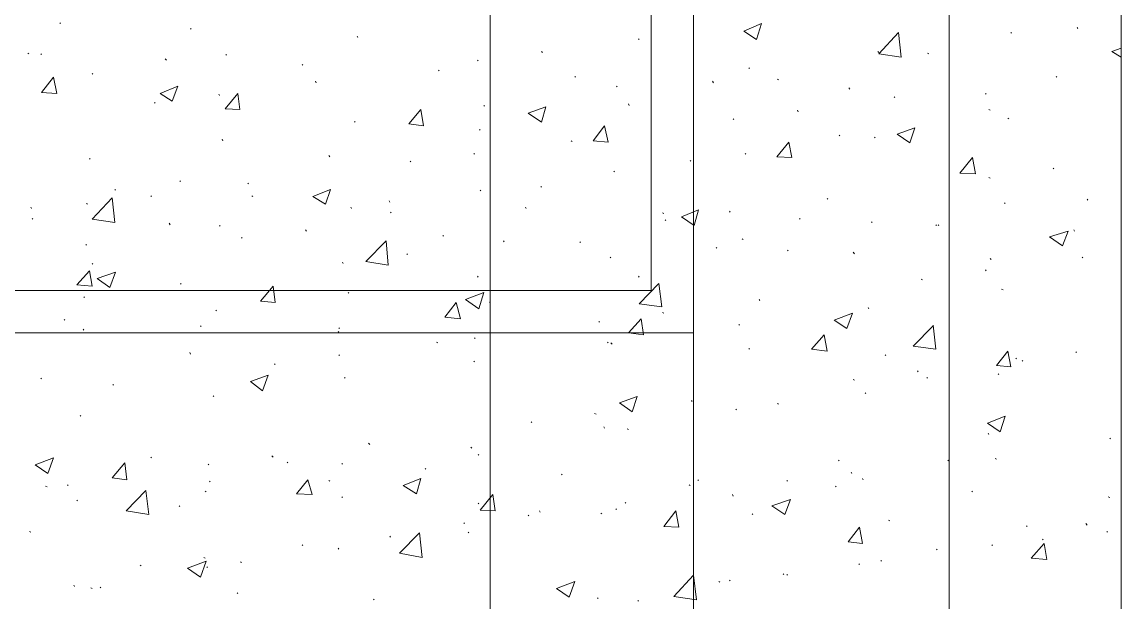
# Model space of a CAD drawing. Header units: millimetres. Extents: x 2928 to 3112, y 1220 to 1280.
# Drawn here: x 2978.954 to 2981.547, y 1255.879 to 1257.247 of the extents above; entities that cross this region are included whole.
import ezdxf

# ---------------------------------------------------------------- set-up
doc = ezdxf.new("R2010")
doc.units = ezdxf.units.MM

msp = doc.modelspace()

# ---------------------------------------------------------------- linework, layer by layer
at = {"color": 253, "linetype": 'Continuous', "lineweight": 5, "true_color": 0x9a9a9a}
for points in [[(2980.05854, 1262.93893), (2980.05854, 1240.41361), (2980.05854, 1240.41361)], [(2981.14189, 1262.46059), (2981.14189, 1240.89028), (2981.14189, 1240.89028)], [(2961.3116, 1241.9003), (2980.43854, 1241.9003), (2980.43854, 1247.74538), (2972.27343, 1247.74538), (2972.27343, 1256.61384), (2980.43854, 1256.61384), (2980.43854, 1261.45224), (2961.3116, 1261.45224), (2961.3116, 1249.1904)], [(2980.53854, 1247.84538), (2972.37343, 1247.84538), (2972.37343, 1256.51384), (2980.53854, 1256.51384)]]:
    msp.add_lwpolyline(points, dxfattribs=at)
for points in [[(2940.97965, 1262.56226), (2981.54689, 1262.56226), (2981.54689, 1240.79028), (2940.97965, 1240.79028)], [(2941.98633, 1261.55224), (2980.53854, 1261.55224), (2980.53854, 1241.8003), (2941.98633, 1241.8003)]]:
    msp.add_lwpolyline(points, close=True, dxfattribs=at)
at = {"color": 92, "linetype": 'Continuous', "lineweight": 13, "true_color": 0x00b800}
for points in [[(2979.04519, 1257.24385), (2979.04352, 1257.24552), (2979.04352, 1257.24552)], [(2979.35353, 1257.23052), (2979.35186, 1257.23218), (2979.35186, 1257.23218)], [(2980.65688, 1257.22552), (2980.69855, 1257.24385), (2980.69855, 1257.24385)], [(2980.65688, 1257.22552), (2980.68688, 1257.20552), (2980.68688, 1257.20552)], [(2980.68688, 1257.20552), (2980.69855, 1257.24385), (2980.69855, 1257.24385)], [(2981.44522, 1257.23218), (2981.44356, 1257.23385), (2981.44356, 1257.23385)], [(2979.74687, 1257.21052), (2979.7452, 1257.21385), (2979.7452, 1257.21385)], [(2980.41021, 1257.20552), (2980.40854, 1257.20718), (2980.40854, 1257.20718)], [(2980.97522, 1257.17218), (2981.02188, 1257.22218), (2981.02188, 1257.22218)], [(2981.02855, 1257.16385), (2981.02188, 1257.22218), (2981.02188, 1257.22218)], [(2981.28855, 1257.22052), (2981.28689, 1257.22218), (2981.28689, 1257.22218)], [(2978.97019, 1257.17218), (2978.96852, 1257.17385), (2978.96852, 1257.17385)], [(2980.18187, 1257.17552), (2980.18021, 1257.17718), (2980.18021, 1257.17718)], [(2980.97522, 1257.17552), (2980.97355, 1257.17718), (2980.97355, 1257.17718)], [(2981.09355, 1257.17218), (2981.09022, 1257.17385), (2981.09022, 1257.17385)], [(2981.52522, 1257.17718), (2981.54689, 1257.18552), (2981.54689, 1257.18552)], [(2981.52522, 1257.17718), (2981.54689, 1257.16385), (2981.54689, 1257.16385)], [(2979.00019, 1257.17052), (2978.99852, 1257.17218), (2978.99852, 1257.17218)], [(2979.29519, 1257.15718), (2979.29186, 1257.16051), (2979.29186, 1257.16051)], [(2979.43686, 1257.16885), (2979.4352, 1257.17052), (2979.4352, 1257.17052)], [(2979.61686, 1257.14551), (2979.6152, 1257.14718), (2979.6152, 1257.14718)], [(2980.0302, 1257.15551), (2980.02854, 1257.15718), (2980.02854, 1257.15718)], [(2980.97522, 1257.17218), (2981.02855, 1257.16385), (2981.02855, 1257.16385)], [(2979.12186, 1257.12385), (2979.12019, 1257.12551), (2979.12019, 1257.12551)], [(2979.93854, 1257.13218), (2979.93687, 1257.13385), (2979.93687, 1257.13385)], [(2980.67021, 1257.13718), (2980.66855, 1257.13885), (2980.66855, 1257.13885)], [(2979.00019, 1257.08051), (2979.02852, 1257.11718), (2979.02852, 1257.11718)], [(2979.03686, 1257.07885), (2979.02852, 1257.11718), (2979.02852, 1257.11718)], [(2979.28019, 1257.07885), (2979.32186, 1257.09551), (2979.32186, 1257.09551)], [(2979.30853, 1257.06051), (2979.32186, 1257.09551), (2979.32186, 1257.09551)], [(2979.64853, 1257.10385), (2979.64686, 1257.10718), (2979.64686, 1257.10718)], [(2980.26021, 1257.11718), (2980.25854, 1257.11885), (2980.25854, 1257.11885)], [(2980.35854, 1257.09385), (2980.35687, 1257.09551), (2980.35687, 1257.09551)], [(2980.58521, 1257.10385), (2980.58354, 1257.10718), (2980.58354, 1257.10718)], [(2980.73855, 1257.11051), (2980.73688, 1257.11218), (2980.73688, 1257.11218)], [(2981.39522, 1257.11718), (2981.39356, 1257.11885), (2981.39356, 1257.11885)], [(2979.00019, 1257.08051), (2979.03686, 1257.07885), (2979.03686, 1257.07885)], [(2979.28019, 1257.07885), (2979.30853, 1257.06051), (2979.30853, 1257.06051)], [(2979.42019, 1257.07385), (2979.41853, 1257.07718), (2979.41853, 1257.07718)], [(2979.43353, 1257.04218), (2979.46353, 1257.07885), (2979.46353, 1257.07885)], [(2979.46853, 1257.04051), (2979.46353, 1257.07885), (2979.46353, 1257.07885)], [(2980.90688, 1257.08885), (2980.90522, 1257.09218), (2980.90522, 1257.09218)], [(2981.01355, 1257.06885), (2981.01188, 1257.07051), (2981.01188, 1257.07051)], [(2981.22855, 1257.07718), (2981.22689, 1257.07885), (2981.22689, 1257.07885)], [(2979.26853, 1257.05551), (2979.26686, 1257.05718), (2979.26686, 1257.05718)], [(2980.0452, 1257.04885), (2980.04354, 1257.05051), (2980.04354, 1257.05051)], [(2980.14854, 1257.03218), (2980.19021, 1257.04718), (2980.19021, 1257.04718)], [(2980.18021, 1257.01051), (2980.19021, 1257.04718), (2980.19021, 1257.04718)], [(2980.38688, 1257.05051), (2980.38521, 1257.05385), (2980.38521, 1257.05385)], [(2979.43353, 1257.04218), (2979.46853, 1257.04051), (2979.46853, 1257.04051)], [(2979.86687, 1257.00718), (2979.8952, 1257.04051), (2979.8952, 1257.04051)], [(2979.90187, 1257.00218), (2979.8952, 1257.04051), (2979.8952, 1257.04051)], [(2980.14854, 1257.03218), (2980.18021, 1257.01051), (2980.18021, 1257.01051)], [(2980.63355, 1257.01718), (2980.63188, 1257.01885), (2980.63188, 1257.01885)], [(2980.78521, 1257.03551), (2980.78355, 1257.03885), (2980.78355, 1257.03885)], [(2981.23855, 1257.03885), (2981.23522, 1257.04051), (2981.23522, 1257.04051)], [(2981.28189, 1257.01885), (2981.28022, 1257.02051), (2981.28022, 1257.02051)], [(2979.7402, 1257.01051), (2979.73853, 1257.01218), (2979.73853, 1257.01218)], [(2979.86687, 1257.00718), (2979.90187, 1257.00218), (2979.90187, 1257.00218)], [(2980.0352, 1256.99218), (2980.03354, 1256.99385), (2980.03354, 1256.99385)], [(2980.30187, 1256.96718), (2980.32854, 1257.00218), (2980.32854, 1257.00218)], [(2980.33687, 1256.96385), (2980.32854, 1257.00218), (2980.32854, 1257.00218)], [(2981.01855, 1256.98218), (2981.06022, 1256.99718), (2981.06022, 1256.99718)], [(2981.04855, 1256.96218), (2981.06022, 1256.99718), (2981.06022, 1256.99718)], [(2979.42853, 1256.96718), (2979.42686, 1256.97051), (2979.42686, 1256.97051)], [(2980.25187, 1256.96551), (2980.25021, 1256.96718), (2980.25021, 1256.96718)], [(2980.30187, 1256.96718), (2980.33687, 1256.96385), (2980.33687, 1256.96385)], [(2980.88355, 1256.97885), (2980.88188, 1256.98051), (2980.88188, 1256.98051)], [(2980.96688, 1256.97385), (2980.96522, 1256.97551), (2980.96522, 1256.97551)], [(2981.01855, 1256.98218), (2981.04855, 1256.96218), (2981.04855, 1256.96218)], [(2980.73521, 1256.92884), (2980.76355, 1256.96385), (2980.76355, 1256.96385)], [(2980.77021, 1256.92718), (2980.76355, 1256.96385), (2980.76355, 1256.96385)], [(2979.11519, 1256.92384), (2979.11352, 1256.92551), (2979.11352, 1256.92551)], [(2979.6802, 1256.92884), (2979.67853, 1256.93218), (2979.67853, 1256.93218)], [(2979.87187, 1256.91718), (2979.8702, 1256.91884), (2979.8702, 1256.91884)], [(2980.02187, 1256.93551), (2980.0202, 1256.93718), (2980.0202, 1256.93718)], [(2980.53188, 1256.91884), (2980.53021, 1256.92051), (2980.53021, 1256.92051)], [(2980.66188, 1256.93551), (2980.66021, 1256.93718), (2980.66021, 1256.93718)], [(2980.73521, 1256.92884), (2980.77021, 1256.92718), (2980.77021, 1256.92718)], [(2981.16689, 1256.89051), (2981.19689, 1256.92718), (2981.19689, 1256.92718)], [(2981.20355, 1256.88884), (2981.19689, 1256.92718), (2981.19689, 1256.92718)], [(2980.35187, 1256.89384), (2980.35021, 1256.89551), (2980.35021, 1256.89551)], [(2981.16689, 1256.89051), (2981.20355, 1256.88884), (2981.20355, 1256.88884)], [(2981.38856, 1256.90051), (2981.38689, 1256.90218), (2981.38689, 1256.90218)], [(2979.32853, 1256.87051), (2979.32686, 1256.87218), (2979.32686, 1256.87218)], [(2979.48853, 1256.86551), (2979.48686, 1256.86718), (2979.48686, 1256.86718)], [(2981.23855, 1256.87884), (2981.23522, 1256.88051), (2981.23522, 1256.88051)], [(2979.17519, 1256.85051), (2979.17352, 1256.85218), (2979.17352, 1256.85218)], [(2979.26019, 1256.83551), (2979.25853, 1256.83718), (2979.25853, 1256.83718)], [(2979.49853, 1256.83551), (2979.49686, 1256.83718), (2979.49686, 1256.83718)], [(2979.6402, 1256.83551), (2979.68187, 1256.85218), (2979.68187, 1256.85218)], [(2979.6702, 1256.81718), (2979.68187, 1256.85218), (2979.68187, 1256.85218)], [(2980.03687, 1256.84884), (2980.0352, 1256.85051), (2980.0352, 1256.85051)], [(2980.18021, 1256.85718), (2980.17854, 1256.85884), (2980.17854, 1256.85884)], [(2978.97686, 1256.80718), (2978.97519, 1256.81051), (2978.97519, 1256.81051)], [(2979.10852, 1256.81718), (2979.10686, 1256.81884), (2979.10686, 1256.81884)], [(2979.12019, 1256.78218), (2979.16686, 1256.83218), (2979.16686, 1256.83218)], [(2979.17352, 1256.77384), (2979.16686, 1256.83218), (2979.16686, 1256.83218)], [(2979.6402, 1256.83551), (2979.6702, 1256.81718), (2979.6702, 1256.81718)], [(2979.73187, 1256.80718), (2979.7302, 1256.81051), (2979.7302, 1256.81051)], [(2979.82187, 1256.82218), (2979.8202, 1256.82551), (2979.8202, 1256.82551)], [(2980.14354, 1256.80718), (2980.14187, 1256.81051), (2980.14187, 1256.81051)], [(2980.85522, 1256.82884), (2980.85355, 1256.83051), (2980.85355, 1256.83051)], [(2981.27355, 1256.81884), (2981.27189, 1256.82051), (2981.27189, 1256.82051)], [(2981.46856, 1256.82718), (2981.46689, 1256.82884), (2981.46689, 1256.82884)], [(2979.8252, 1256.79718), (2979.82353, 1256.79884), (2979.82353, 1256.79884)], [(2980.46854, 1256.79551), (2980.46521, 1256.79718), (2980.46521, 1256.79718)], [(2980.51021, 1256.78718), (2980.55021, 1256.80384), (2980.55021, 1256.80384)], [(2980.51021, 1256.78718), (2980.54021, 1256.76718), (2980.54021, 1256.76718)], [(2980.54021, 1256.76718), (2980.55021, 1256.80384), (2980.55021, 1256.80384)], [(2980.62521, 1256.79884), (2980.62355, 1256.80051), (2980.62355, 1256.80051)], [(2978.98019, 1256.78218), (2978.97852, 1256.78384), (2978.97852, 1256.78384)], [(2979.12019, 1256.78218), (2979.17352, 1256.77384), (2979.17352, 1256.77384)], [(2979.30353, 1256.76884), (2979.30186, 1256.77218), (2979.30186, 1256.77218)], [(2979.42186, 1256.76551), (2979.42019, 1256.76718), (2979.42019, 1256.76718)], [(2980.47354, 1256.77884), (2980.47188, 1256.78051), (2980.47188, 1256.78051)], [(2980.79021, 1256.78218), (2980.78855, 1256.78384), (2980.78855, 1256.78384)], [(2980.96022, 1256.77384), (2980.95855, 1256.77551), (2980.95855, 1256.77551)], [(2981.11189, 1256.76718), (2981.11022, 1256.76884), (2981.11022, 1256.76884)], [(2981.11689, 1256.76718), (2981.11522, 1256.76884), (2981.11522, 1256.76884)], [(2979.47353, 1256.73718), (2979.47186, 1256.73884), (2979.47186, 1256.73884)], [(2979.6252, 1256.75384), (2979.62353, 1256.75718), (2979.62353, 1256.75718)], [(2979.94854, 1256.74218), (2979.94687, 1256.74384), (2979.94687, 1256.74384)], [(2980.65521, 1256.73384), (2980.65355, 1256.73551), (2980.65355, 1256.73551)], [(2981.37856, 1256.74051), (2981.42189, 1256.75384), (2981.42189, 1256.75384)], [(2981.37856, 1256.74051), (2981.40856, 1256.71884), (2981.40856, 1256.71884)], [(2981.40856, 1256.71884), (2981.42189, 1256.75384), (2981.42189, 1256.75384)], [(2981.43689, 1256.75384), (2981.43522, 1256.75718), (2981.43522, 1256.75718)], [(2979.10686, 1256.72051), (2979.10519, 1256.72218), (2979.10519, 1256.72218)], [(2979.7652, 1256.68217), (2979.81353, 1256.73051), (2979.81353, 1256.73051)], [(2979.81853, 1256.67384), (2979.81353, 1256.73051), (2979.81353, 1256.73051)], [(2980.09187, 1256.72884), (2980.0902, 1256.73051), (2980.0902, 1256.73051)], [(2980.27187, 1256.72718), (2980.27021, 1256.72884), (2980.27021, 1256.72884)], [(2980.59354, 1256.71384), (2980.59188, 1256.71551), (2980.59188, 1256.71551)], [(2980.76188, 1256.70718), (2980.76021, 1256.70884), (2980.76021, 1256.70884)], [(2979.71187, 1256.67717), (2979.7102, 1256.68051), (2979.7102, 1256.68051)], [(2979.7652, 1256.68217), (2979.81853, 1256.67384), (2979.81853, 1256.67384)], [(2979.86353, 1256.69884), (2979.86187, 1256.70051), (2979.86187, 1256.70051)], [(2980.34354, 1256.69051), (2980.34187, 1256.69217), (2980.34187, 1256.69217)], [(2980.91855, 1256.70051), (2980.91522, 1256.70384), (2980.91522, 1256.70384)], [(2981.24022, 1256.68717), (2981.23855, 1256.68884), (2981.23855, 1256.68884)], [(2981.45689, 1256.69051), (2981.45522, 1256.69217), (2981.45522, 1256.69217)], [(2979.08352, 1256.62717), (2979.11352, 1256.66051), (2979.11352, 1256.66051)], [(2979.12019, 1256.62384), (2979.11352, 1256.66051), (2979.11352, 1256.66051)], [(2979.12186, 1256.67551), (2979.12019, 1256.67717), (2979.12019, 1256.67717)], [(2979.13186, 1256.64217), (2979.17519, 1256.65717), (2979.17519, 1256.65717)], [(2979.16186, 1256.62051), (2979.17519, 1256.65717), (2979.17519, 1256.65717)], [(2981.22855, 1256.66051), (2981.22689, 1256.66217), (2981.22689, 1256.66217)], [(2979.13186, 1256.64217), (2979.16186, 1256.62051), (2979.16186, 1256.62051)], [(2979.33019, 1256.62884), (2979.32853, 1256.63051), (2979.32853, 1256.63051)], [(2980.0302, 1256.64551), (2980.02854, 1256.64717), (2980.02854, 1256.64717)], [(2980.41021, 1256.64551), (2980.40854, 1256.64717), (2980.40854, 1256.64717)], [(2980.41021, 1256.58217), (2980.45688, 1256.63051), (2980.45688, 1256.63051)], [(2980.46354, 1256.57551), (2980.45688, 1256.63051), (2980.45688, 1256.63051)], [(2981.07855, 1256.63884), (2981.07522, 1256.64051), (2981.07522, 1256.64051)], [(2979.08352, 1256.62717), (2979.12019, 1256.62384), (2979.12019, 1256.62384)], [(2979.51686, 1256.58884), (2979.54686, 1256.62384), (2979.54686, 1256.62384)], [(2979.55186, 1256.58551), (2979.54686, 1256.62384), (2979.54686, 1256.62384)], [(2979.7252, 1256.60717), (2979.72353, 1256.60884), (2979.72353, 1256.60884)], [(2980.0002, 1256.59217), (2980.04354, 1256.60884), (2980.04354, 1256.60884)], [(2980.03187, 1256.57051), (2980.04354, 1256.60884), (2980.04354, 1256.60884)], [(2981.26855, 1256.61551), (2981.26522, 1256.61717), (2981.26522, 1256.61717)], [(2979.10186, 1256.59717), (2979.10019, 1256.59884), (2979.10019, 1256.59884)], [(2979.51686, 1256.58884), (2979.55186, 1256.58551), (2979.55186, 1256.58551)], [(2979.95187, 1256.55051), (2979.97854, 1256.58551), (2979.97854, 1256.58551)], [(2979.98854, 1256.54717), (2979.97854, 1256.58551), (2979.97854, 1256.58551)], [(2980.0002, 1256.59217), (2980.03187, 1256.57051), (2980.03187, 1256.57051)], [(2980.05854, 1256.58551), (2980.05687, 1256.58717), (2980.05687, 1256.58717)], [(2980.41021, 1256.58217), (2980.46354, 1256.57551), (2980.46354, 1256.57551)], [(2980.69521, 1256.59051), (2980.69355, 1256.59217), (2980.69355, 1256.59217)], [(2979.41353, 1256.56551), (2979.41186, 1256.56717), (2979.41186, 1256.56717)], [(2980.46854, 1256.56051), (2980.46521, 1256.56217), (2980.46521, 1256.56217)], [(2980.87022, 1256.54384), (2980.91355, 1256.56051), (2980.91355, 1256.56051)], [(2980.90022, 1256.52384), (2980.91355, 1256.56051), (2980.91355, 1256.56051)], [(2980.95188, 1256.57051), (2980.95022, 1256.57384), (2980.95022, 1256.57384)], [(2979.05519, 1256.54384), (2979.05352, 1256.54551), (2979.05352, 1256.54551)], [(2979.37686, 1256.52884), (2979.37519, 1256.53051), (2979.37519, 1256.53051)], [(2979.70353, 1256.52384), (2979.70187, 1256.52551), (2979.70187, 1256.52551)], [(2979.95187, 1256.55051), (2979.98854, 1256.54717), (2979.98854, 1256.54717)], [(2980.31687, 1256.53884), (2980.31521, 1256.54051), (2980.31521, 1256.54051)], [(2980.38521, 1256.51384), (2980.41521, 1256.54717), (2980.41521, 1256.54717)], [(2980.42021, 1256.50884), (2980.41521, 1256.54717), (2980.41521, 1256.54717)], [(2980.64688, 1256.53217), (2980.64521, 1256.53384), (2980.64521, 1256.53384)], [(2980.87022, 1256.54384), (2980.90022, 1256.52384), (2980.90022, 1256.52384)], [(2981.05688, 1256.48217), (2981.10355, 1256.53051), (2981.10355, 1256.53051)], [(2981.11022, 1256.47551), (2981.10355, 1256.53217), (2981.10355, 1256.53217)], [(2979.10019, 1256.52051), (2979.09852, 1256.52217), (2979.09852, 1256.52217)], [(2979.70187, 1256.51551), (2979.7002, 1256.51717), (2979.7002, 1256.51717)], [(2980.02354, 1256.50051), (2980.02187, 1256.50217), (2980.02187, 1256.50217)], [(2980.38521, 1256.51384), (2980.42021, 1256.50884), (2980.42021, 1256.50884)], [(2980.81688, 1256.47551), (2980.84688, 1256.50884), (2980.84688, 1256.50884)], [(2980.85355, 1256.47051), (2980.84688, 1256.50884), (2980.84688, 1256.50884)], [(2979.9352, 1256.49051), (2979.93187, 1256.49217), (2979.93187, 1256.49217)], [(2980.33687, 1256.49051), (2980.33521, 1256.49217), (2980.33521, 1256.49217)], [(2980.34687, 1256.48717), (2980.34354, 1256.49051), (2980.34354, 1256.49051)], [(2980.67021, 1256.47551), (2980.66855, 1256.47717), (2980.66855, 1256.47717)], [(2980.81688, 1256.47551), (2980.85355, 1256.47051), (2980.85355, 1256.47051)], [(2981.05688, 1256.48217), (2981.11022, 1256.47551), (2981.11022, 1256.47551)], [(2979.35186, 1256.46384), (2979.35019, 1256.46717), (2979.35019, 1256.46717)], [(2979.70353, 1256.4605), (2979.70187, 1256.46217), (2979.70187, 1256.46217)], [(2980.02187, 1256.4455), (2980.0202, 1256.44717), (2980.0202, 1256.44717)], [(2980.99188, 1256.4605), (2980.99022, 1256.46217), (2980.99022, 1256.46217)], [(2981.25355, 1256.43717), (2981.28022, 1256.47051), (2981.28022, 1256.47051)], [(2981.28689, 1256.43384), (2981.28022, 1256.47051), (2981.28022, 1256.47051)], [(2981.30022, 1256.45217), (2981.29856, 1256.45384), (2981.29856, 1256.45384)], [(2981.31522, 1256.44717), (2981.31356, 1256.44884), (2981.31356, 1256.44884)], [(2981.44189, 1256.46717), (2981.44022, 1256.46884), (2981.44022, 1256.46884)], [(2979.55186, 1256.43884), (2979.5502, 1256.4405), (2979.5502, 1256.4405)], [(2981.06855, 1256.42217), (2981.06689, 1256.42384), (2981.06689, 1256.42384)], [(2981.25355, 1256.43717), (2981.28689, 1256.43384), (2981.28689, 1256.43384)], [(2979.00019, 1256.4055), (2978.99852, 1256.40717), (2978.99852, 1256.40717)], [(2979.49353, 1256.39884), (2979.5352, 1256.41384), (2979.5352, 1256.41384)], [(2979.49353, 1256.39884), (2979.52186, 1256.37717), (2979.52186, 1256.37717)], [(2979.52186, 1256.37717), (2979.5352, 1256.41384), (2979.5352, 1256.41384)], [(2979.71687, 1256.40717), (2979.7152, 1256.40884), (2979.7152, 1256.40884)], [(2980.91855, 1256.40217), (2980.91522, 1256.40384), (2980.91522, 1256.40384)], [(2981.09022, 1256.40717), (2981.08855, 1256.40884), (2981.08855, 1256.40884)], [(2981.25855, 1256.4155), (2981.25689, 1256.41717), (2981.25689, 1256.41717)], [(2979.17019, 1256.3905), (2979.16852, 1256.39217), (2979.16852, 1256.39217)], [(2980.94522, 1256.3705), (2980.94355, 1256.37217), (2980.94355, 1256.37217)], [(2979.40686, 1256.36384), (2979.40519, 1256.3655), (2979.40519, 1256.3655)], [(2980.36354, 1256.34884), (2980.40521, 1256.36384), (2980.40521, 1256.36384)], [(2980.36354, 1256.34884), (2980.39354, 1256.32717), (2980.39354, 1256.32717)], [(2980.39354, 1256.32717), (2980.40521, 1256.36384), (2980.40521, 1256.36384)], [(2980.53521, 1256.35217), (2980.53354, 1256.35384), (2980.53354, 1256.35384)], [(2980.73855, 1256.3455), (2980.73688, 1256.34717), (2980.73688, 1256.34717)], [(2979.09352, 1256.31717), (2979.09186, 1256.31884), (2979.09186, 1256.31884)], [(2980.30854, 1256.32217), (2980.30521, 1256.32384), (2980.30521, 1256.32384)], [(2980.64021, 1256.33217), (2980.63855, 1256.33384), (2980.63855, 1256.33384)], [(2980.15687, 1256.30217), (2980.15521, 1256.30384), (2980.15521, 1256.30384)], [(2980.32854, 1256.28884), (2980.32687, 1256.29217), (2980.32687, 1256.29217)], [(2981.23189, 1256.3005), (2981.27355, 1256.31717), (2981.27355, 1256.31717)], [(2981.23189, 1256.3005), (2981.26189, 1256.2805), (2981.26189, 1256.2805)], [(2981.26189, 1256.2805), (2981.27355, 1256.31717), (2981.27355, 1256.31717)], [(2980.38521, 1256.2855), (2980.38188, 1256.28717), (2980.38188, 1256.28717)], [(2981.23522, 1256.27384), (2981.23355, 1256.27717), (2981.23355, 1256.27717)], [(2979.7752, 1256.2505), (2979.77187, 1256.25384), (2979.77187, 1256.25384)], [(2980.0152, 1256.24217), (2980.01354, 1256.24384), (2980.01354, 1256.24384)], [(2981.52189, 1256.26384), (2981.52022, 1256.2655), (2981.52022, 1256.2655)], [(2978.98519, 1256.20217), (2979.02852, 1256.21883), (2979.02852, 1256.21883)], [(2979.01519, 1256.18217), (2979.02852, 1256.21883), (2979.02852, 1256.21883)], [(2979.26019, 1256.21883), (2979.25853, 1256.2205), (2979.25853, 1256.2205)], [(2979.54686, 1256.2205), (2979.54353, 1256.22383), (2979.54353, 1256.22383)], [(2980.03187, 1256.2255), (2980.0302, 1256.22717), (2980.0302, 1256.22717)], [(2980.88188, 1256.21217), (2980.88022, 1256.21383), (2980.88022, 1256.21383)], [(2981.14022, 1256.21217), (2981.13855, 1256.21383), (2981.13855, 1256.21383)], [(2981.25355, 1256.2155), (2981.25022, 1256.21717), (2981.25022, 1256.21717)], [(2978.98519, 1256.20217), (2979.01519, 1256.18217), (2979.01519, 1256.18217)], [(2979.16686, 1256.17217), (2979.19686, 1256.20717), (2979.19686, 1256.20717)], [(2979.20186, 1256.16717), (2979.19686, 1256.20717), (2979.19686, 1256.20717)], [(2979.39519, 1256.20217), (2979.39353, 1256.20383), (2979.39353, 1256.20383)], [(2979.58186, 1256.20717), (2979.5802, 1256.20883), (2979.5802, 1256.20883)], [(2979.7102, 1256.20383), (2979.70853, 1256.2055), (2979.70853, 1256.2055)], [(2979.90687, 1256.19217), (2979.9052, 1256.19383), (2979.9052, 1256.19383)], [(2979.16686, 1256.17217), (2979.20186, 1256.16717), (2979.20186, 1256.16717)], [(2979.39853, 1256.16217), (2979.39686, 1256.16383), (2979.39686, 1256.16383)], [(2979.60186, 1256.13383), (2979.62853, 1256.16717), (2979.62853, 1256.16717)], [(2979.63853, 1256.13217), (2979.62853, 1256.16717), (2979.62853, 1256.16717)], [(2979.6802, 1256.16383), (2979.67853, 1256.1655), (2979.67853, 1256.1655)], [(2979.85353, 1256.15383), (2979.8952, 1256.1705), (2979.8952, 1256.1705)], [(2979.8852, 1256.13383), (2979.8952, 1256.1705), (2979.8952, 1256.1705)], [(2980.22854, 1256.17883), (2980.22687, 1256.1805), (2980.22687, 1256.1805)], [(2980.55021, 1256.1655), (2980.54854, 1256.16717), (2980.54854, 1256.16717)], [(2980.76021, 1256.16383), (2980.75855, 1256.1655), (2980.75855, 1256.1655)], [(2980.91188, 1256.18217), (2980.91022, 1256.1855), (2980.91022, 1256.1855)], [(2980.93855, 1256.16717), (2980.93688, 1256.1705), (2980.93688, 1256.1705)], [(2979.01352, 1256.1505), (2979.01019, 1256.15217), (2979.01019, 1256.15217)], [(2979.06352, 1256.15383), (2979.06186, 1256.1555), (2979.06186, 1256.1555)], [(2979.20019, 1256.09383), (2979.24686, 1256.14217), (2979.24686, 1256.14217)], [(2979.25353, 1256.0855), (2979.24686, 1256.14217), (2979.24686, 1256.14217)], [(2979.38853, 1256.13883), (2979.38686, 1256.1405), (2979.38686, 1256.1405)], [(2979.85353, 1256.15383), (2979.8852, 1256.13383), (2979.8852, 1256.13383)], [(2980.53021, 1256.15383), (2980.52854, 1256.1555), (2980.52854, 1256.1555)], [(2980.87522, 1256.1505), (2980.87355, 1256.15217), (2980.87355, 1256.15217)], [(2981.19689, 1256.13883), (2981.19522, 1256.1405), (2981.19522, 1256.1405)], [(2979.08519, 1256.11717), (2979.08352, 1256.11883), (2979.08352, 1256.11883)], [(2979.60186, 1256.13383), (2979.63853, 1256.13217), (2979.63853, 1256.13217)], [(2979.7102, 1256.1255), (2979.70853, 1256.12717), (2979.70853, 1256.12717)], [(2980.03187, 1256.1105), (2980.0302, 1256.11217), (2980.0302, 1256.11217)], [(2980.0352, 1256.0955), (2980.0652, 1256.13217), (2980.0652, 1256.13217)], [(2980.0702, 1256.09383), (2980.0652, 1256.13217), (2980.0652, 1256.13217)], [(2980.37854, 1256.11217), (2980.37688, 1256.11383), (2980.37688, 1256.11383)], [(2980.63188, 1256.12883), (2980.63021, 1256.13217), (2980.63021, 1256.13217)], [(2980.72355, 1256.1055), (2980.76688, 1256.1205), (2980.76688, 1256.1205)], [(2980.75355, 1256.0855), (2980.76688, 1256.1205), (2980.76688, 1256.1205)], [(2981.52022, 1256.1255), (2981.51689, 1256.12717), (2981.51689, 1256.12717)], [(2979.20019, 1256.09383), (2979.25353, 1256.0855), (2979.25353, 1256.0855)], [(2979.32686, 1256.10383), (2979.32519, 1256.1055), (2979.32519, 1256.1055)], [(2980.0352, 1256.0955), (2980.0702, 1256.09383), (2980.0702, 1256.09383)], [(2980.17687, 1256.0905), (2980.17521, 1256.09383), (2980.17521, 1256.09383)], [(2980.32187, 1256.08717), (2980.32021, 1256.08883), (2980.32021, 1256.08883)], [(2980.35687, 1256.09717), (2980.35521, 1256.09883), (2980.35521, 1256.09883)], [(2980.46854, 1256.05717), (2980.49688, 1256.09383), (2980.49688, 1256.09383)], [(2980.50354, 1256.0555), (2980.49688, 1256.09383), (2980.49688, 1256.09383)], [(2980.67855, 1256.0855), (2980.67688, 1256.08717), (2980.67688, 1256.08717)], [(2980.72355, 1256.1055), (2980.75355, 1256.0855), (2980.75355, 1256.0855)], [(2979.99854, 1256.06383), (2979.99687, 1256.0655), (2979.99687, 1256.0655)], [(2980.15021, 1256.08217), (2980.14854, 1256.08383), (2980.14854, 1256.08383)], [(2981.00188, 1256.0705), (2980.99855, 1256.07217), (2980.99855, 1256.07217)], [(2981.32522, 1256.05717), (2981.32356, 1256.05883), (2981.32356, 1256.05883)], [(2981.46689, 1256.0605), (2981.46356, 1256.06383), (2981.46356, 1256.06383)], [(2978.97519, 1256.04383), (2978.97186, 1256.0455), (2978.97186, 1256.0455)], [(2979.82353, 1256.03217), (2979.82187, 1256.03383), (2979.82187, 1256.03383)], [(2979.8452, 1255.99383), (2979.89187, 1256.04217), (2979.89187, 1256.04217)], [(2979.89854, 1255.98383), (2979.89187, 1256.04217), (2979.89187, 1256.04217)], [(2980.00854, 1256.04217), (2980.00687, 1256.04383), (2980.00687, 1256.04383)], [(2980.46854, 1256.05717), (2980.50354, 1256.0555), (2980.50354, 1256.0555)], [(2980.90355, 1256.0205), (2980.93022, 1256.0555), (2980.93022, 1256.0555)], [(2980.93688, 1256.01717), (2980.93022, 1256.0555), (2980.93022, 1256.0555)], [(2981.51522, 1256.04383), (2981.51356, 1256.0455), (2981.51356, 1256.0455)], [(2979.61686, 1256.01217), (2979.6152, 1256.01383), (2979.6152, 1256.01383)], [(2980.90355, 1256.0205), (2980.93688, 1256.01717), (2980.93688, 1256.01717)], [(2981.24355, 1256.01217), (2981.24189, 1256.01383), (2981.24189, 1256.01383)], [(2981.33522, 1255.98216), (2981.36522, 1256.01717), (2981.36522, 1256.01717)], [(2981.36356, 1256.0255), (2981.36189, 1256.02717), (2981.36189, 1256.02717)], [(2981.37189, 1255.97883), (2981.36522, 1256.01717), (2981.36522, 1256.01717)], [(2979.38686, 1255.98216), (2979.38353, 1255.98383), (2979.38353, 1255.98383)], [(2979.70187, 1256.00383), (2979.7002, 1256.0055), (2979.7002, 1256.0055)], [(2979.8452, 1255.99383), (2979.89854, 1255.98383), (2979.89854, 1255.98383)], [(2981.11355, 1256.00217), (2981.11189, 1256.00383), (2981.11189, 1256.00383)], [(2981.33522, 1255.98216), (2981.37189, 1255.97883), (2981.37189, 1255.97883)], [(2979.23519, 1255.96383), (2979.23353, 1255.9655), (2979.23353, 1255.9655)], [(2979.34519, 1255.95883), (2979.38853, 1255.9755), (2979.38853, 1255.9755)], [(2979.34519, 1255.95883), (2979.37519, 1255.93716), (2979.37519, 1255.93716)], [(2979.37519, 1255.93716), (2979.38853, 1255.9755), (2979.38853, 1255.9755)], [(2979.39186, 1255.9605), (2979.39019, 1255.96216), (2979.39019, 1255.96216)], [(2979.47186, 1255.97216), (2979.4702, 1255.97383), (2979.4702, 1255.97383)], [(2980.93022, 1255.96716), (2980.92855, 1255.96883), (2980.92855, 1255.96883)], [(2980.98188, 1255.9755), (2980.98022, 1255.97716), (2980.98022, 1255.97716)], [(2980.49188, 1255.89216), (2980.53854, 1255.94216), (2980.53854, 1255.94216)], [(2980.54521, 1255.88383), (2980.53854, 1255.94216), (2980.53854, 1255.94216)], [(2980.62521, 1255.92883), (2980.62355, 1255.9305), (2980.62355, 1255.9305)], [(2980.75188, 1255.94383), (2980.75021, 1255.9455), (2980.75021, 1255.9455)], [(2980.76021, 1255.94216), (2980.75855, 1255.94383), (2980.75855, 1255.94383)], [(2979.07852, 1255.9155), (2979.07686, 1255.91883), (2979.07686, 1255.91883)], [(2979.12019, 1255.9105), (2979.11686, 1255.91216), (2979.11686, 1255.91216)], [(2979.14019, 1255.91216), (2979.13852, 1255.91383), (2979.13852, 1255.91383)], [(2980.21521, 1255.9105), (2980.25854, 1255.92716), (2980.25854, 1255.92716)], [(2980.21521, 1255.9105), (2980.24521, 1255.8905), (2980.24521, 1255.8905)], [(2980.24521, 1255.8905), (2980.25854, 1255.92716), (2980.25854, 1255.92716)], [(2980.60021, 1255.9255), (2980.59855, 1255.92716), (2980.59855, 1255.92716)], [(2979.46353, 1255.89883), (2979.46186, 1255.9005), (2979.46186, 1255.9005)], [(2979.7852, 1255.88383), (2979.78353, 1255.8855), (2979.78353, 1255.8855)], [(2980.31354, 1255.88716), (2980.31187, 1255.88883), (2980.31187, 1255.88883)], [(2980.40854, 1255.8805), (2980.40688, 1255.88216), (2980.40688, 1255.88216)], [(2980.49188, 1255.89216), (2980.54521, 1255.88383), (2980.54521, 1255.88383)]]:
    msp.add_lwpolyline(points, dxfattribs=at)

doc.saveas('drawing.dxf')
